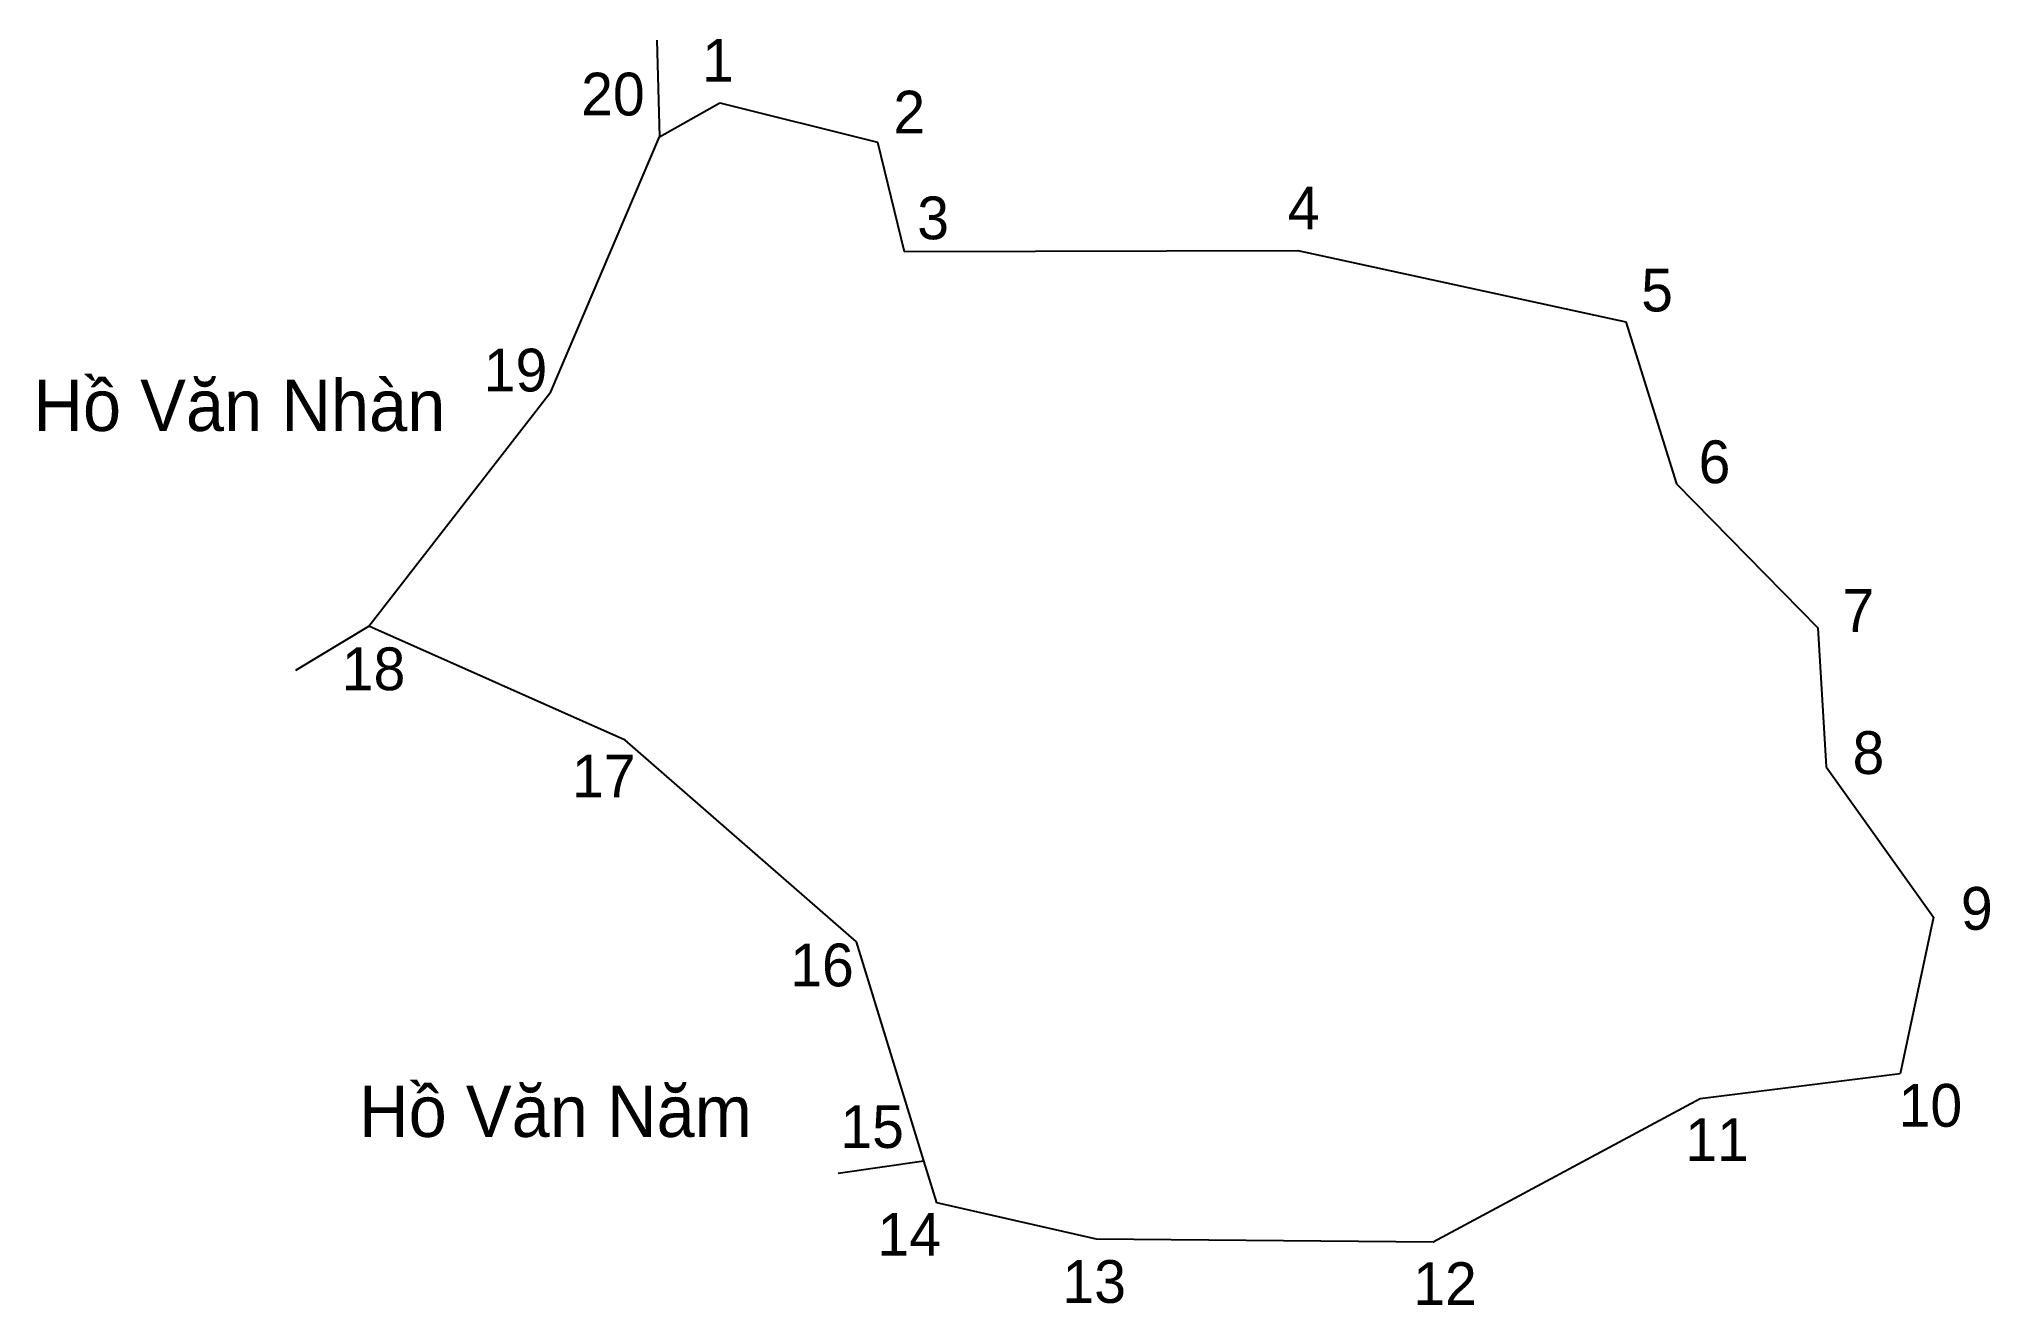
# Model space of a CAD drawing. Extents: x 553309 to 553529, y 1819945 to 1820087.
import ezdxf

# ---------------------------------------------------------------- set-up
doc = ezdxf.new("R2010")
doc.units = 0
for name, color, linetype in [('CanhThua', 7, 'Continuous'), ('RauThua', 7, 'Continuous'), ('SoHieuDinhThua', 7, 'Continuous'), ('TenChuLanCan', 7, 'Continuous')]:
    doc.layers.add(name, color=color, linetype=linetype)

msp = doc.modelspace()

# ---------------------------------------------------------------- linework, layer by layer
at = {"layer": 'CanhThua'}
for p, q in [((553378.88, 1820076.33), (553385.66, 1820080.16)), ((553385.66, 1820080.16), (553403.4, 1820075.71)), ((553366.66, 1820047.65), (553378.88, 1820076.33)), ((553403.4, 1820075.71), (553406.4, 1820063.42)), ((553406.4, 1820063.42), (553450.71, 1820063.54)), ((553450.71, 1820063.54), (553487.61, 1820055.53)), ((553487.61, 1820055.53), (553493.29, 1820037.29)), ((553346.2, 1820021.28), (553366.66, 1820047.65)), ((553493.29, 1820037.29), (553509.18, 1820021.08)), ((553375.02, 1820008.46), (553346.2, 1820021.28)), ((553509.18, 1820021.08), (553510.14, 1820005.44)), ((553401.04, 1819985.77), (553375.02, 1820008.46)), ((553510.14, 1820005.44), (553522.2, 1819988.54)), ((553522.2, 1819988.54), (553518.45, 1819970.91)), ((553408.64, 1819961.11), (553401.04, 1819985.77)), ((553518.45, 1819970.91), (553495.94, 1819968.09)), ((553495.94, 1819968.09), (553465.92, 1819951.98)), ((553410.1, 1819956.38), (553408.64, 1819961.11)), ((553428.03, 1819952.32), (553410.1, 1819956.38)), ((553465.92, 1819951.98), (553428.03, 1819952.32))]:
    msp.add_line(p, q, dxfattribs=at)
at = {"layer": 'RauThua'}
for p, q in [((553378.58, 1820087.21), (553378.88, 1820076.33)), ((553337.96, 1820016.34), (553346.2, 1820021.28)), ((553398.99, 1819959.74), (553408.64, 1819961.11))]:
    msp.add_line(p, q, dxfattribs=at)

# ---------------------------------------------------------------- texts
at = {"layer": 'SoHieuDinhThua'}
for s, p in [('1', (553383.68, 1820082.52)), ('20', (553370.07, 1820078.73)), ('2', (553405.19, 1820076.7)), ('3', (553407.88, 1820064.8)), ('4', (553449.56, 1820065.92)), ('5', (553489.32, 1820056.68)), ('19', (553359.11, 1820047.68)), ('6', (553495.78, 1820037.36)), ('7', (553511.96, 1820020.63)), ('18', (553343.14, 1820014.07)), ('8', (553513.1, 1820004.64)), ('17', (553369.04, 1820002)), ('9', (553525.29, 1819987.12)), ('16', (553393.59, 1819980.75)), ('10', (553518.28, 1819964.96)), ('15', (553399.23, 1819962.57)), ('11', (553494.28, 1819961.1)), ('14', (553403.4, 1819950.44)), ('13', (553424.21, 1819945.14)), ('12', (553463.67, 1819944.9))]:
    msp.add_text(s, height=4.81, dxfattribs=at).set_placement(p)
at = {"layer": 'TenChuLanCan'}
for s, height, p in [('Hồ Văn Nhàn', 5.7724, (553308.45, 1820043.23)), ('Hồ Văn Năm', 5.772, (553345.09, 1819963.81))]:
    msp.add_text(s, height=height, dxfattribs=at).set_placement(p)

doc.saveas('drawing.dxf')
